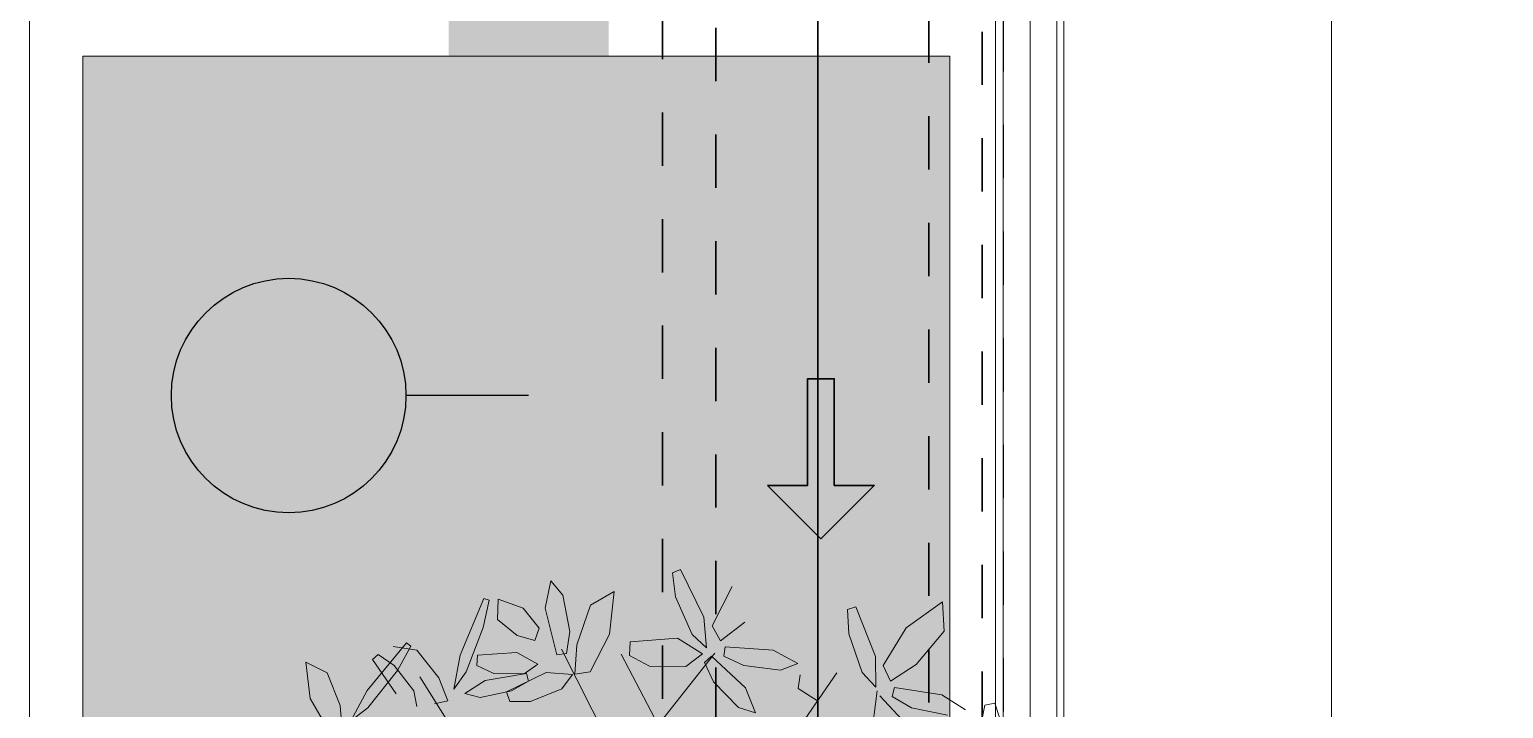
# Model space of a CAD drawing. Header units: metres. Extents: x 349703 to 349913, y 9282546 to 9282694.
# Drawn here: x 349772.334 to 349775.098, y 9282635.872 to 9282637.146 of the extents above; entities that cross this region are included whole.
import ezdxf

# ---------------------------------------------------------------- set-up
doc = ezdxf.new("R2010")
doc.units = ezdxf.units.M
doc.header["$LTSCALE"] = 0.25
doc.linetypes.add('01 nivel$0$HIDDEN2', pattern=[0.1875, 0.125, -0.0625])
doc.linetypes.add('B. SUM 2$0$HIDDEN', pattern=[0.375, 0.25, -0.125])
for name, color, linetype, lineweight in [('.', 7, 'Continuous', 0), ('0_ CUNETAS', 160, 'Continuous', 5), ('AREA-VERDE', 3, 'CONTINUOUS', 9), ('ARQ-FONDO', 253, 'CONTINUOUS', 9), ('CUNETAS-RED', 5, 'CONTINUOUS', 18), ('LLORAD-SIMB', 1, 'CONTINUOUS', 25), ('LLORAD-TRAMO', 1, 'CONTINUOUS', 70)]:
    doc.layers.add(name, color=color, linetype=linetype, lineweight=lineweight)

# ---------------------------------------------------------------- blocks, each defined once
blk = doc.blocks.new('BARAMDA Y TACHO')
at = {"layer": 'ARQ-FONDO'}
blk.add_line((-19.2878, 3.7835), (-15.2878, 3.7835), dxfattribs=at)
blk.add_lwpolyline([(-19.3728, 3.8466), (-15.2028, 3.8466, -1), (-15.2028, 3.7966), (-19.3728, 3.7966, -1)], format="xyb", close=True, dxfattribs=at)
blk = doc.blocks.new('POLIDEPORTIVO')
at = {"layer": 'ARQ-FONDO', "lineweight": 0}
blk.add_line((374604.6076, 9249307.5613), (374604.6076, 9249311.8813), dxfattribs=at)
at = {"layer": 'ARQ-FONDO'}
blk.add_line((374605.2376, 9249307.5613), (374605.2376, 9249311.8813), dxfattribs=at)
at = {"layer": 'ARQ-FONDO', "rotation": 90}
blk.add_blockref('BARAMDA Y TACHO', (374608.5192, 9249327.009), dxfattribs=at)
blk = doc.blocks.new('67')
at = {"layer": 'AREA-VERDE', "lineweight": 0, "true_color": 0xc4e4b2, "transparency": 33554687}
h = blk.add_hatch(color=3, dxfattribs=at)
h.dxf.hatch_style = 1
h.paths.add_polyline_path([(349446.7844, 9282633.4262), (349448.4105, 9282633.4262), (349448.4105, 9282637.096), (349446.7844, 9282637.096)])
at = {"layer": 'ARQ-FONDO', "flags": 128}
blk.add_lwpolyline([(349446.6839, 9282641.1169), (349448.5105, 9282641.1169), (349448.5105, 9282603.1406), (349448.054, 9282603.1406), (349448.054, 9282603.2406), (349447.8216, 9282603.2406), (349447.8216, 9282622.86), (349446.6844, 9282622.86), (349446.6844, 9282641.1169)], dxfattribs=at)
at = {"layer": 'ARQ-FONDO'}
blk.add_lwpolyline([(349446.7844, 9282637.096), (349448.4105, 9282637.096), (349448.4105, 9282633.4262), (349446.7844, 9282633.4262)], close=True, dxfattribs=at)
blk = doc.blocks.new('ARR2')
at = {"layer": 'ARQ-FONDO', "lineweight": 5}
for p, q in [((2740.7432, 1215.9601), (2740.7275, 1215.8854)), ((2740.7756, 1215.921), (2740.7432, 1215.9601)), ((2741.0943, 1215.9907), (2741.0724, 1215.982)), ((2741.0724, 1215.982), (2741.0812, 1215.9163)), ((2741.158, 1215.861), (2741.0943, 1215.9907)), ((2740.7946, 1215.8229), (2740.7756, 1215.921)), ((2740.9148, 1215.9314), (2740.8508, 1215.894)), ((2740.9022, 1215.8152), (2740.9148, 1215.9314)), ((2741.0812, 1215.9163), (2741.1256, 1215.8145)), ((2741.1806, 1215.8379), (2741.2344, 1215.9446)), ((2740.4969, 1215.758), (2740.5613, 1215.9124)), ((2740.5757, 1215.9071), (2740.5597, 1215.8335)), ((2740.5613, 1215.9124), (2740.5757, 1215.9071)), ((2740.6001, 1215.91), (2740.5986, 1215.8547)), ((2740.6682, 1215.8859), (2740.6001, 1215.91)), ((2740.7117, 1215.8316), (2740.6682, 1215.8859)), ((2740.7275, 1215.8854), (2740.7593, 1215.7592)), ((2740.8508, 1215.894), (2740.8132, 1215.7865)), ((2741.5701, 1215.8892), (2741.5475, 1215.8824)), ((2741.5475, 1215.8824), (2741.5511, 1215.8162)), ((2741.6232, 1215.7549), (2741.5701, 1215.8892)), ((2741.706, 1215.8322), (2741.805, 1215.9032)), ((2741.805, 1215.9032), (2741.8089, 1215.8235)), ((2740.5597, 1215.8335), (2740.5131, 1215.7133)), ((2740.5986, 1215.8547), (2740.6513, 1215.8117)), ((2741.1652, 1215.7782), (2741.158, 1215.861)), ((2741.2032, 1215.7974), (2741.1806, 1215.8379)), ((2741.269, 1215.8479), (2741.2032, 1215.7974)), ((2740.6513, 1215.8117), (2740.6992, 1215.7981)), ((2740.6992, 1215.7981), (2740.7117, 1215.8316)), ((2740.7854, 1215.7631), (2740.7946, 1215.8229)), ((2740.8494, 1215.713), (2740.9022, 1215.8152)), ((2740.9583, 1215.7949), (2740.9557, 1215.7574)), ((2741.0867, 1215.8046), (2740.9583, 1215.7949)), ((2741.1544, 1215.7623), (2741.0867, 1215.8046)), ((2741.1256, 1215.8145), (2741.1652, 1215.7782)), ((2741.5511, 1215.8162), (2741.5873, 1215.7111)), ((2741.644, 1215.7301), (2741.706, 1215.8322)), ((2741.8089, 1215.8235), (2741.7329, 1215.7331)), ((2740.2447, 1215.6629), (2740.3517, 1215.7915)), ((2740.2591, 1215.7464), (2740.275, 1215.7598)), ((2740.275, 1215.7598), (2740.3182, 1215.7302)), ((2740.3155, 1215.7818), (2740.3795, 1215.772)), ((2740.3638, 1215.7823), (2740.3269, 1215.7166)), ((2740.3517, 1215.7915), (2740.3638, 1215.7823)), ((2740.3795, 1215.772), (2740.4392, 1215.697)), ((2740.4795, 1215.666), (2740.4969, 1215.758)), ((2740.5439, 1215.7583), (2740.5421, 1215.7305)), ((2740.651, 1215.7651), (2740.5439, 1215.7583)), ((2740.7079, 1215.7335), (2740.651, 1215.7651)), ((2740.7181, 1215.1712), (2741.1878, 1215.7637)), ((2740.7593, 1215.7592), (2740.7854, 1215.7631)), ((2740.9283, 1215.4661), (2740.7715, 1215.7746)), ((2740.8132, 1215.7865), (2740.8081, 1215.7072)), ((2741.2009, 1215.2512), (2740.9339, 1215.7613)), ((2740.9557, 1215.7574), (2741.0108, 1215.7283)), ((2741.1092, 1215.7278), (2741.1544, 1215.7623)), ((2741.1782, 1215.7554), (2741.1595, 1215.7388)), ((2741.2706, 1215.6699), (2741.1782, 1215.7554)), ((2741.2157, 1215.7806), (2741.2116, 1215.756)), ((2741.2116, 1215.756), (2741.266, 1215.73)), ((2741.3455, 1215.7719), (2741.2157, 1215.7806)), ((2741.4121, 1215.7357), (2741.3455, 1215.7719)), ((2741.6239, 1215.6718), (2741.6232, 1215.7549)), ((2740.0784, 1215.739), (2740.1366, 1215.7108)), ((2740.0908, 1215.6409), (2740.0784, 1215.739)), ((2740.3269, 1215.7166), (2740.2471, 1215.6155)), ((2740.3237, 1215.6533), (2740.2591, 1215.7464)), ((2740.3182, 1215.7302), (2740.3715, 1215.6613)), ((2740.5131, 1215.7133), (2740.4795, 1215.666)), ((2740.5421, 1215.7305), (2740.5883, 1215.7088)), ((2740.6705, 1215.7081), (2740.7079, 1215.7335)), ((2741.0108, 1215.7283), (2741.1092, 1215.7278)), ((2741.1595, 1215.7388), (2741.1841, 1215.6858)), ((2741.266, 1215.73), (2741.3652, 1215.718)), ((2741.3652, 1215.718), (2741.4121, 1215.7357)), ((2741.6633, 1215.6879), (2741.644, 1215.7301)), ((2741.7329, 1215.7331), (2741.6633, 1215.6879)), ((2740.1366, 1215.7108), (2740.1716, 1215.6216)), ((2740.9083, 1214.8699), (2740.3874, 1215.6998)), ((2740.4392, 1215.697), (2740.4639, 1215.6344)), ((2740.5097, 1215.6541), (2740.5649, 1215.69)), ((2740.5649, 1215.69), (2740.6768, 1215.7084)), ((2740.5883, 1215.7088), (2740.6705, 1215.7081)), ((2740.7306, 1215.7109), (2740.6224, 1215.6593)), ((2740.682, 1215.6882), (2740.6367, 1215.6619)), ((2740.6768, 1215.7084), (2740.682, 1215.6882)), ((2740.8019, 1215.7058), (2740.7306, 1215.7109)), ((2740.7731, 1215.6667), (2740.8019, 1215.7058)), ((2740.8081, 1215.7072), (2740.8494, 1215.713)), ((2740.9225, 1214.8488), (2741.5179, 1215.7101)), ((2741.1841, 1215.6858), (2741.2513, 1215.6163)), ((2741.419, 1215.7048), (2741.4134, 1215.6677)), ((2741.5873, 1215.7111), (2741.6239, 1215.6718)), ((2740.1395, 1215.5571), (2740.0908, 1215.6409)), ((2740.2011, 1215.5801), (2740.2447, 1215.6629)), ((2740.3715, 1215.6613), (2740.3799, 1215.6189)), ((2740.4639, 1215.6344), (2740.4274, 1215.6259)), ((2740.5516, 1215.6435), (2740.5097, 1215.6541)), ((2740.6367, 1215.6619), (2740.5516, 1215.6435)), ((2740.6224, 1215.6593), (2740.6314, 1215.633)), ((2740.6878, 1215.6326), (2740.7731, 1215.6667)), ((2741.2979, 1215.6015), (2741.2706, 1215.6699)), ((2741.4134, 1215.6677), (2741.466, 1215.6343)), ((2741.5187, 1214.8365), (2741.6275, 1215.6613)), ((2741.7204, 1215.5555), (2741.635, 1215.648)), ((2741.6744, 1215.6702), (2741.6684, 1215.6459)), ((2741.6684, 1215.6459), (2741.7206, 1215.6158)), ((2741.8031, 1215.6512), (2741.6744, 1215.6702)), ((2741.8666, 1215.6098), (2741.8031, 1215.6512)), ((2740.1716, 1215.6216), (2740.1769, 1215.5545)), ((2740.2471, 1215.6155), (2740.2011, 1215.5801)), ((2740.6314, 1215.633), (2740.6878, 1215.6326)), ((2741.2513, 1215.6163), (2741.2979, 1215.6015)), ((2741.7206, 1215.6158), (2741.8185, 1215.596)), ((2741.9192, 1215.6226), (2741.9098, 1215.5724)), ((2741.9465, 1215.6279), (2741.9192, 1215.6226)), ((2741.9801, 1215.5259), (2741.9465, 1215.6279))]:
    blk.add_line(p, q, dxfattribs=at)
blk = doc.blocks.new('*U2193')
at = {"layer": '.', "lineweight": 30}
h = blk.add_hatch(color=1, dxfattribs=at)
h.dxf.hatch_style = 1
h.paths.add_polyline_path([(-0.025, -0.05), (-0.1, -0.05), (0, -0.15), (0.1, -0.05), (0.025, -0.05), (0.025, 0.15), (-0.025, 0.15)])
at = {"layer": '0_ CUNETAS', "color": 1, "lineweight": 30}
blk.add_lwpolyline([(-0.1, -0.05), (-0.025, -0.05), (-0.025, 0.15), (0.025, 0.15), (0.025, -0.05), (0.1, -0.05), (0, -0.15)], close=True, dxfattribs=at)
blk = doc.blocks.new('*U2190')
at = {"layer": '0_ CUNETAS', "color": 0, "linetype": 'ByBlock', "lineweight": -2, "transparency": 16777216}
blk.add_blockref('*U2193', (0, 51), dxfattribs=at)
blk = doc.blocks.new('drenaje')
at = {"layer": 'CUNETAS-RED', "linetype": '01 nivel$0$HIDDEN2', "lineweight": 30}
for p, q in [((55.3649, -34.1474), (55.3649, -90.4696)), ((55.4649, -34.1888), (55.4649, -90.5555)), ((55.8649, -34.3545), (55.8649, -90.3803)), ((55.9649, -34.3959), (55.9648, -90.3365))]:
    blk.add_line(p, q, dxfattribs=at)
at = {"layer": 'CUNETAS-RED', "lineweight": 0}
blk.add_blockref('*U2190', (55.6621, -90.1971), dxfattribs=at)

msp = doc.modelspace()

# ---------------------------------------------------------------- linework, layer by layer
at = {"layer": 'ARQ-FONDO', "lineweight": 30}
msp.add_lwpolyline([(349782.3038, 9282643.2172), (349782.3038, 9282641.6375), (349782.0969, 9282641.4307), (349774.0096, 9282641.4307), (349773.8116, 9282641.2327), (349773.8207, 9282585.0699)], dxfattribs=at)
at = {"layer": 'ARQ-FONDO', "linetype": 'B. SUM 2$0$HIDDEN', "flags": 128}
msp.add_lwpolyline([(349774.1606, 9282605.4669), (349774.1606, 9282642.1169), (349797.5106, 9282642.1169), (349797.5106, 9282605.4669)], close=True, dxfattribs=at)
at = {"layer": 'LLORAD-SIMB'}
msp.add_line((349773.27, 9282636.4592), (349773.04, 9282636.4592), dxfattribs=at)
msp.add_circle((349772.82, 9282636.4592), 0.22, dxfattribs=at)
at = {"layer": 'LLORAD-TRAMO', "const_width": 0.3}
msp.add_lwpolyline([(349773.27, 9282637.44), (349773.27, 9282637.19), (349773.27, 9282636.94), (349773.27, 9282636.69), (349773.27, 9282636.44), (349773.27, 9282636.19), (349773.27, 9282635.94), (349773.27, 9282635.69), (349773.27, 9282635.44), (349773.27, 9282635.19), (349773.27, 9282634.94), (349773.27, 9282634.69), (349773.27, 9282634.44), (349773.27, 9282634.19), (349773.27, 9282633.94), (349773.27, 9282633.69), (349773.27, 9282633.44), (349773.27, 9282633.19)], dxfattribs=at)

# ---------------------------------------------------------------- block references
at = {"layer": 'ARQ-FONDO'}
msp.add_blockref('67', (325.6495, 0), dxfattribs=at)
at = {"layer": 'ARQ-FONDO', "lineweight": 30}
msp.add_blockref('POLIDEPORTIVO', (-24830.462, 33327.8957), dxfattribs=at)
at = {"layer": 'ARQ-FONDO', "xscale": 0.6917913537138002, "yscale": 0.6917913537138002, "zscale": 0.6917913537138002}
msp.add_blockref('ARR2', (347877.2894, 9281794.9212), dxfattribs=at)
at = {"layer": 'CUNETAS-RED', "lineweight": 30}
msp.add_blockref('drenaje', (349718.1559, 9282675.5378), dxfattribs=at)

doc.saveas('drawing.dxf')
